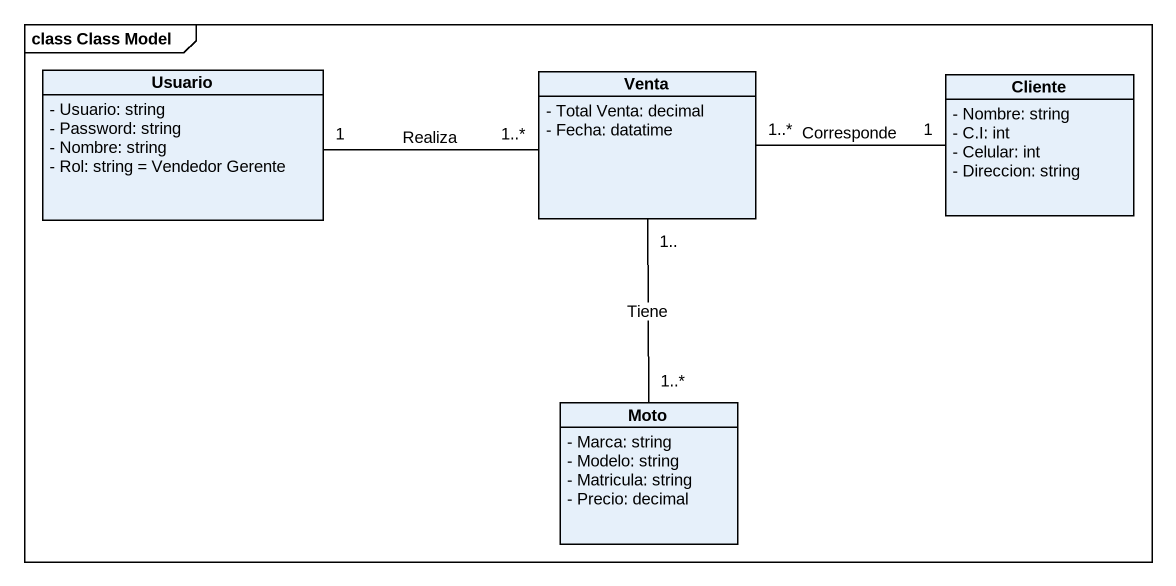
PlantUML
@startuml
mainframe class Class Model
hide circle
hide empty members
skinparam classAttributeIconSize 0
class Usuario {
  - Usuario: string
  - Password: string
  - Nombre: string
  - Rol: string = Vendedor Gerente
}
class Venta {
  - Total Venta: decimal
  - Fecha: datatime
}
class Cliente {
  - Nombre: string
  - C.I: int
  - Celular: int
  - Direccion: string
}
class Moto {
  - Marca: string
  - Modelo: string
  - Matricula: string
  - Precio: decimal
}
Usuario "1" -right- "1..*" Venta : Realiza
Venta "1..*" -right- "1" Cliente : Corresponde
Moto "1..*" -up- "1.." Venta : Tiene
@enduml
